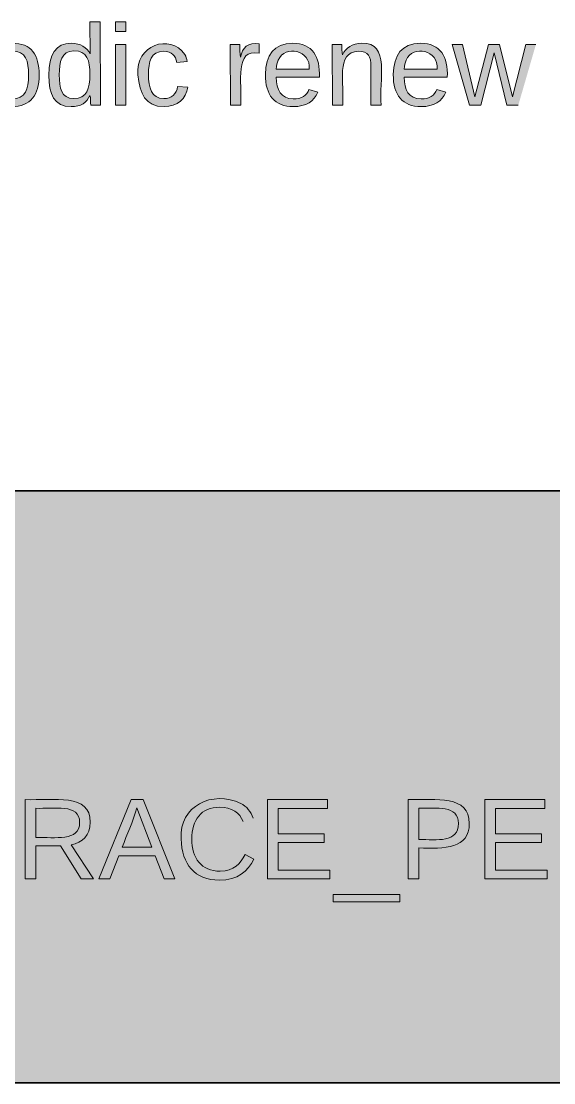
# Model space of a CAD drawing. Extents: x 3 to 1760, y 20 to 1040.
# Drawn here: x 1467 to 1539, y 745 to 888.5 of the extents above; entities that cross this region are included whole.
import ezdxf

# ---------------------------------------------------------------- set-up
doc = ezdxf.new("R2010")
doc.units = 0
doc.header["$MEASUREMENT"] = 0
doc.layers.add('Layer 1', color=7, linetype='Continuous', lineweight=0)

# ---------------------------------------------------------------- blocks, each defined once
blk = doc.blocks.new('Block_36')
at = {"layer": 'Layer 1'}
for points, knots in [([(1476.33, 780.17), (1476.29, 778.4), (1475.34, 777.4), (1473.74, 777.14), (1473.74, 777.14), (1476.77, 772.52), (1476.77, 772.52), (1476.77, 772.52), (1475.12, 772.52), (1475.12, 772.52), (1475.12, 772.52), (1472.32, 776.97), (1472.32, 776.97), (1472.32, 776.97), (1468.99, 776.97), (1468.99, 776.97), (1468.99, 776.97), (1468.99, 772.52), (1468.99, 772.52), (1468.99, 772.52), (1467.56, 772.52), (1467.56, 772.52), (1467.56, 772.52), (1467.56, 783.24), (1467.56, 783.24), (1471.37, 783.11), (1476.42, 784.14), (1476.33, 780.17)], [0, 0, 0, 0, 1, 1, 1, 2, 2, 2, 3, 3, 3, 4, 4, 4, 5, 5, 5, 6, 6, 6, 7, 7, 7, 8, 8, 8, 9, 9, 9, 9]), ([(1496.99, 780.26), (1496.56, 781.47), (1495.48, 782.2), (1493.83, 782.2), (1491.29, 782.2), (1490.08, 780.47), (1490.08, 777.92), (1490.08, 775.33), (1491.33, 773.56), (1493.92, 773.56), (1495.78, 773.56), (1496.6, 774.6), (1497.29, 775.81), (1497.29, 775.81), (1498.46, 775.2), (1498.46, 775.2), (1497.68, 773.56), (1496.25, 772.35), (1493.83, 772.35), (1490.38, 772.35), (1488.78, 774.51), (1488.61, 777.92), (1488.35, 782.42), (1492.88, 784.53), (1496.69, 782.72), (1497.51, 782.33), (1498.03, 781.6), (1498.37, 780.73)], [0, 0, 0, 0, 1, 1, 1, 2, 2, 2, 3, 3, 3, 4, 4, 4, 5, 5, 5, 6, 6, 6, 7, 7, 7, 8, 8, 8, 9, 9, 9, 9]), ([(1519.33, 783.24), (1523.09, 783.19), (1527.58, 783.89), (1527.58, 780), (1527.58, 776.63), (1524.25, 776.54), (1520.75, 776.71), (1520.75, 776.71), (1520.75, 772.52), (1520.75, 772.52), (1520.75, 772.52), (1519.33, 772.52), (1519.33, 772.52), (1519.33, 772.52), (1519.33, 783.24), (1519.33, 783.24)], [0, 0, 0, 0, 1, 1, 1, 2, 2, 2, 3, 3, 3, 4, 4, 4, 5, 5, 5, 5]), ([(1468.99, 778.1), (1471.58, 778.18), (1474.91, 777.53), (1474.91, 780.13), (1474.91, 782.76), (1471.45, 781.94), (1468.99, 782.07), (1468.99, 782.07), (1468.99, 778.1), (1468.99, 778.1)], [0, 0, 0, 0, 1, 1, 1, 2, 2, 2, 3, 3, 3, 3]), ([(1486.32, 772.52), (1486.32, 772.52), (1485.11, 775.63), (1485.11, 775.63), (1485.11, 775.63), (1480.22, 775.63), (1480.22, 775.63), (1480.22, 775.63), (1479.01, 772.52), (1479.01, 772.52), (1479.01, 772.52), (1477.5, 772.52), (1477.5, 772.52), (1477.5, 772.52), (1481.87, 783.24), (1481.87, 783.24), (1481.87, 783.24), (1483.51, 783.24), (1483.51, 783.24), (1483.51, 783.24), (1487.79, 772.52), (1487.79, 772.52), (1487.79, 772.52), (1486.32, 772.52), (1486.32, 772.52)], [0, 0, 0, 0, 1, 1, 1, 2, 2, 2, 3, 3, 3, 4, 4, 4, 5, 5, 5, 6, 6, 6, 7, 7, 7, 8, 8, 8, 8]), ([(1484.67, 776.8), (1484.67, 776.8), (1482.64, 782.11), (1482.64, 782.11), (1482.12, 780.17), (1481.3, 778.57), (1480.66, 776.8), (1480.66, 776.8), (1484.67, 776.8), (1484.67, 776.8)], [0, 0, 0, 0, 1, 1, 1, 2, 2, 2, 3, 3, 3, 3]), ([(1500.32, 772.52), (1500.32, 772.52), (1500.32, 783.24), (1500.32, 783.24), (1500.32, 783.24), (1508.4, 783.24), (1508.4, 783.24), (1508.4, 783.24), (1508.4, 782.03), (1508.4, 782.03), (1508.4, 782.03), (1501.74, 782.03), (1501.74, 782.03), (1501.74, 782.03), (1501.74, 778.61), (1501.74, 778.61), (1501.74, 778.61), (1507.96, 778.61), (1507.96, 778.61), (1507.96, 778.61), (1507.96, 777.45), (1507.96, 777.45), (1507.96, 777.45), (1501.74, 777.45), (1501.74, 777.45), (1501.74, 777.45), (1501.74, 773.69), (1501.74, 773.69), (1501.74, 773.69), (1508.74, 773.69), (1508.74, 773.69), (1508.74, 773.69), (1508.74, 772.52), (1508.74, 772.52), (1508.74, 772.52), (1500.32, 772.52), (1500.32, 772.52)], [0, 0, 0, 0, 1, 1, 1, 2, 2, 2, 3, 3, 3, 4, 4, 4, 5, 5, 5, 6, 6, 6, 7, 7, 7, 8, 8, 8, 9, 9, 9, 10, 10, 10, 11, 11, 11, 12, 12, 12, 12]), ([(1520.75, 777.84), (1523.22, 777.84), (1526.11, 777.36), (1526.11, 780), (1526.11, 782.55), (1523.17, 782.03), (1520.75, 782.07), (1520.75, 782.07), (1520.75, 777.84), (1520.75, 777.84)], [0, 0, 0, 0, 1, 1, 1, 2, 2, 2, 3, 3, 3, 3]), ([(1529.7, 772.52), (1529.7, 772.52), (1529.7, 783.24), (1529.7, 783.24), (1529.7, 783.24), (1537.78, 783.24), (1537.78, 783.24), (1537.78, 783.24), (1537.78, 782.03), (1537.78, 782.03), (1537.78, 782.03), (1531.12, 782.03), (1531.12, 782.03), (1531.12, 782.03), (1531.12, 778.61), (1531.12, 778.61), (1531.12, 778.61), (1537.35, 778.61), (1537.35, 778.61), (1537.35, 778.61), (1537.35, 777.45), (1537.35, 777.45), (1537.35, 777.45), (1531.12, 777.45), (1531.12, 777.45), (1531.12, 777.45), (1531.12, 773.69), (1531.12, 773.69), (1531.12, 773.69), (1538.12, 773.69), (1538.12, 773.69), (1538.12, 773.69), (1538.12, 772.52), (1538.12, 772.52), (1538.12, 772.52), (1529.7, 772.52), (1529.7, 772.52)], [0, 0, 0, 0, 1, 1, 1, 2, 2, 2, 3, 3, 3, 4, 4, 4, 5, 5, 5, 6, 6, 6, 7, 7, 7, 8, 8, 8, 9, 9, 9, 10, 10, 10, 11, 11, 11, 12, 12, 12, 12]), ([(1509.17, 769.41), (1509.17, 769.41), (1509.17, 770.4), (1509.17, 770.4), (1509.17, 770.4), (1518.21, 770.4), (1518.21, 770.4), (1518.21, 770.4), (1518.21, 769.41), (1518.21, 769.41), (1518.21, 769.41), (1509.17, 769.41), (1509.17, 769.41)], [0, 0, 0, 0, 1, 1, 1, 2, 2, 2, 3, 3, 3, 4, 4, 4, 4])]:
    blk.add_open_spline(points, degree=3, knots=knots, dxfattribs=at)
blk = doc.blocks.new('Block_35')
at = {"layer": 'Layer 1'}
blk.add_blockref('Block_36', (0, 0), dxfattribs=at)
blk = doc.blocks.new('Block_42')
at = {"layer": 'Layer 1', "true_color": 0x333333, "transparency": 33554687}
h = blk.add_hatch(color=250, dxfattribs=at)
h.dxf.hatch_style = 2
edge = h.paths.add_edge_path()
edge.add_spline(control_points=[(1435.16, 887.8), (1438.92, 887.76), (1443.42, 888.45), (1443.42, 884.56), (1443.42, 881.19), (1440.09, 881.11), (1436.59, 881.28), (1436.59, 881.28), (1436.59, 877.09), (1436.59, 877.09), (1436.59, 877.09), (1435.16, 877.09), (1435.16, 877.09), (1435.16, 877.09), (1435.16, 887.8), (1435.16, 887.8)], knot_values=[0, 0, 0, 0, 1, 1, 1, 2, 2, 2, 3, 3, 3, 4, 4, 4, 5, 5, 5, 5], degree=3, periodic=0)
edge = h.paths.add_edge_path()
edge.add_spline(control_points=[(1436.59, 882.4), (1439.05, 882.4), (1441.95, 881.93), (1441.95, 884.56), (1441.95, 887.11), (1439.01, 886.59), (1436.59, 886.64), (1436.59, 886.64), (1436.59, 882.4), (1436.59, 882.4)], knot_values=[0, 0, 0, 0, 1, 1, 1, 2, 2, 2, 3, 3, 3, 3], degree=3, periodic=0)
edge.add_line((1436.59, 882.4), (1436.59, 882.4))
h = blk.add_hatch(color=250, dxfattribs=at)
h.dxf.hatch_style = 2
edge = h.paths.add_edge_path()
edge.add_spline(control_points=[(1459.06, 887.07), (1459.06, 887.07), (1459.06, 888.37), (1459.06, 888.37), (1459.06, 888.37), (1460.44, 888.37), (1460.44, 888.37), (1460.44, 888.37), (1460.44, 887.07), (1460.44, 887.07), (1460.44, 887.07), (1459.06, 887.07), (1459.06, 887.07)], knot_values=[0, 0, 0, 0, 1, 1, 1, 2, 2, 2, 3, 3, 3, 4, 4, 4, 4], degree=3, periodic=0)
edge = h.paths.add_edge_path()
edge.add_spline(control_points=[(1459.06, 877.09), (1459.06, 877.09), (1459.06, 885.3), (1459.06, 885.3), (1459.06, 885.3), (1460.44, 885.3), (1460.44, 885.3), (1460.44, 885.3), (1460.44, 877.09), (1460.44, 877.09), (1460.44, 877.09), (1459.06, 877.09), (1459.06, 877.09)], knot_values=[0, 0, 0, 0, 1, 1, 1, 2, 2, 2, 3, 3, 3, 4, 4, 4, 4], degree=3, periodic=0)
edge.add_line((1459.06, 877.09), (1459.06, 877.09))
h = blk.add_hatch(color=250, dxfattribs=at)
h.dxf.hatch_style = 2
edge = h.paths.add_edge_path()
edge.add_spline(control_points=[(1473.75, 885.47), (1475.09, 885.47), (1475.82, 884.91), (1476.34, 884.04), (1476.34, 884.04), (1476.3, 888.37), (1476.3, 888.37), (1476.3, 888.37), (1477.68, 888.37), (1477.68, 888.37), (1477.68, 888.37), (1477.73, 877.09), (1477.73, 877.09), (1477.73, 877.09), (1476.43, 877.09), (1476.43, 877.09), (1476.34, 877.52), (1476.43, 878.08), (1476.3, 878.43), (1475.87, 877.43), (1475.09, 876.91), (1473.75, 876.91), (1471.46, 876.91), (1470.77, 878.6), (1470.73, 881.15), (1470.73, 884), (1471.72, 885.47), (1473.75, 885.47)], knot_values=[0, 0, 0, 0, 1, 1, 1, 2, 2, 2, 3, 3, 3, 4, 4, 4, 5, 5, 5, 6, 6, 6, 7, 7, 7, 8, 8, 8, 9, 9, 9, 9], degree=3, periodic=0)
edge = h.paths.add_edge_path()
edge.add_spline(control_points=[(1474.14, 884.43), (1472.41, 884.43), (1472.15, 882.96), (1472.15, 881.19), (1472.15, 879.46), (1472.41, 878), (1474.1, 878), (1475.91, 878), (1476.3, 879.38), (1476.3, 881.28), (1476.3, 883.09), (1475.91, 884.48), (1474.14, 884.43)], knot_values=[0, 0, 0, 0, 1, 1, 1, 2, 2, 2, 3, 3, 3, 4, 4, 4, 4], degree=3, periodic=0)
edge.add_line((1474.14, 884.43), (1474.14, 884.43))
h = blk.add_hatch(color=250, dxfattribs=at)
h.dxf.hatch_style = 2
edge = h.paths.add_edge_path()
edge.add_spline(control_points=[(1479.76, 887.07), (1479.76, 887.07), (1479.76, 888.37), (1479.76, 888.37), (1479.76, 888.37), (1481.14, 888.37), (1481.14, 888.37), (1481.14, 888.37), (1481.14, 887.07), (1481.14, 887.07), (1481.14, 887.07), (1479.76, 887.07), (1479.76, 887.07)], knot_values=[0, 0, 0, 0, 1, 1, 1, 2, 2, 2, 3, 3, 3, 4, 4, 4, 4], degree=3, periodic=0)
edge = h.paths.add_edge_path()
edge.add_spline(control_points=[(1479.76, 877.09), (1479.76, 877.09), (1479.76, 885.3), (1479.76, 885.3), (1479.76, 885.3), (1481.14, 885.3), (1481.14, 885.3), (1481.14, 885.3), (1481.14, 877.09), (1481.14, 877.09), (1481.14, 877.09), (1479.76, 877.09), (1479.76, 877.09)], knot_values=[0, 0, 0, 0, 1, 1, 1, 2, 2, 2, 3, 3, 3, 4, 4, 4, 4], degree=3, periodic=0)
edge.add_line((1479.76, 877.09), (1479.76, 877.09))
h = blk.add_hatch(color=250, dxfattribs=at)
h.dxf.hatch_style = 2
edge = h.paths.add_edge_path()
edge.add_spline(control_points=[(1486.28, 884.39), (1484.55, 884.39), (1484.21, 882.96), (1484.21, 881.24), (1484.21, 879.51), (1484.6, 878), (1486.28, 878), (1487.32, 878), (1488.05, 878.6), (1488.14, 879.64), (1488.14, 879.64), (1489.52, 879.55), (1489.52, 879.55), (1489.26, 877.95), (1488.18, 876.91), (1486.32, 876.91), (1483.78, 876.91), (1483.04, 878.69), (1482.78, 881.19), (1482.35, 885.21), (1487.15, 886.85), (1489.13, 883.96), (1489.31, 883.66), (1489.35, 883.35), (1489.44, 883.01), (1489.44, 883.01), (1488.05, 882.88), (1488.05, 882.88), (1487.88, 883.79), (1487.36, 884.39), (1486.28, 884.39)], knot_values=[0, 0, 0, 0, 1, 1, 1, 2, 2, 2, 3, 3, 3, 4, 4, 4, 5, 5, 5, 6, 6, 6, 7, 7, 7, 8, 8, 8, 9, 9, 9, 10, 10, 10, 10], degree=3, periodic=0)
edge.add_line((1486.28, 884.39), (1486.28, 884.39))
h = blk.add_hatch(color=250, dxfattribs=at)
h.dxf.hatch_style = 2
edge = h.paths.add_edge_path()
edge.add_spline(control_points=[(1448.56, 885.47), (1451.28, 885.47), (1452.28, 883.66), (1452.19, 880.89), (1452.19, 880.89), (1446.36, 880.89), (1446.36, 880.89), (1446.36, 879.16), (1446.96, 878), (1448.65, 877.95), (1449.77, 877.91), (1450.5, 878.47), (1450.76, 879.21), (1450.76, 879.21), (1451.97, 878.86), (1451.97, 878.86), (1451.5, 877.65), (1450.37, 876.91), (1448.65, 876.91), (1446.14, 876.91), (1444.84, 878.51), (1444.89, 881.24), (1444.93, 883.87), (1446.01, 885.47), (1448.56, 885.47)], knot_values=[0, 0, 0, 0, 1, 1, 1, 2, 2, 2, 3, 3, 3, 4, 4, 4, 5, 5, 5, 6, 6, 6, 7, 7, 7, 8, 8, 8, 8], degree=3, periodic=0)
edge = h.paths.add_edge_path()
edge.add_spline(control_points=[(1450.81, 881.97), (1451.07, 884.56), (1447.52, 885.3), (1446.62, 883.18), (1446.49, 882.88), (1446.36, 882.45), (1446.36, 881.97), (1446.36, 881.97), (1450.81, 881.97), (1450.81, 881.97)], knot_values=[0, 0, 0, 0, 1, 1, 1, 2, 2, 2, 3, 3, 3, 3], degree=3, periodic=0)
edge.add_line((1450.81, 881.97), (1450.81, 881.97))
h = blk.add_hatch(color=250, dxfattribs=at)
h.dxf.hatch_style = 2
edge = h.paths.add_edge_path()
edge.add_spline(control_points=[(1457.81, 884.13), (1454.44, 884.82), (1455.52, 880.2), (1455.34, 877.09), (1455.34, 877.09), (1453.96, 877.09), (1453.96, 877.09), (1453.96, 877.09), (1453.92, 885.3), (1453.92, 885.3), (1453.92, 885.3), (1455.21, 885.3), (1455.21, 885.3), (1455.26, 884.78), (1455.17, 884.04), (1455.3, 883.61), (1455.56, 884.78), (1456.29, 885.73), (1457.81, 885.38), (1457.81, 885.38), (1457.81, 884.13), (1457.81, 884.13)], knot_values=[0, 0, 0, 0, 1, 1, 1, 2, 2, 2, 3, 3, 3, 4, 4, 4, 5, 5, 5, 6, 6, 6, 7, 7, 7, 7], degree=3, periodic=0)
edge.add_line((1457.81, 884.13), (1457.81, 884.13))
h = blk.add_hatch(color=250, dxfattribs=at)
h.dxf.hatch_style = 2
edge = h.paths.add_edge_path()
edge.add_spline(control_points=[(1465.76, 885.47), (1468.44, 885.51), (1469.43, 883.87), (1469.43, 881.19), (1469.47, 878.47), (1468.26, 876.91), (1465.71, 876.91), (1463.16, 876.91), (1462.13, 878.6), (1462.08, 881.19), (1462.08, 884.04), (1463.29, 885.47), (1465.76, 885.47)], knot_values=[0, 0, 0, 0, 1, 1, 1, 2, 2, 2, 3, 3, 3, 4, 4, 4, 4], degree=3, periodic=0)
edge = h.paths.add_edge_path()
edge.add_spline(control_points=[(1465.71, 877.95), (1467.62, 877.91), (1468, 879.29), (1468, 881.19), (1468, 883.05), (1467.66, 884.43), (1465.8, 884.43), (1463.94, 884.43), (1463.51, 883.05), (1463.51, 881.19), (1463.51, 879.33), (1463.94, 878), (1465.71, 877.95)], knot_values=[0, 0, 0, 0, 1, 1, 1, 2, 2, 2, 3, 3, 3, 4, 4, 4, 4], degree=3, periodic=0)
edge.add_line((1465.71, 877.95), (1465.71, 877.95))
at = {"layer": 'Layer 1'}
for points, knots in [([(1435.16, 887.8), (1438.92, 887.76), (1443.42, 888.45), (1443.42, 884.56), (1443.42, 881.19), (1440.09, 881.11), (1436.59, 881.28), (1436.59, 881.28), (1436.59, 877.09), (1436.59, 877.09), (1436.59, 877.09), (1435.16, 877.09), (1435.16, 877.09), (1435.16, 877.09), (1435.16, 887.8), (1435.16, 887.8)], [0, 0, 0, 0, 1, 1, 1, 2, 2, 2, 3, 3, 3, 4, 4, 4, 5, 5, 5, 5]), ([(1459.06, 887.07), (1459.06, 887.07), (1459.06, 888.37), (1459.06, 888.37), (1459.06, 888.37), (1460.44, 888.37), (1460.44, 888.37), (1460.44, 888.37), (1460.44, 887.07), (1460.44, 887.07), (1460.44, 887.07), (1459.06, 887.07), (1459.06, 887.07)], [0, 0, 0, 0, 1, 1, 1, 2, 2, 2, 3, 3, 3, 4, 4, 4, 4]), ([(1473.75, 885.47), (1475.09, 885.47), (1475.82, 884.91), (1476.34, 884.04), (1476.34, 884.04), (1476.3, 888.37), (1476.3, 888.37), (1476.3, 888.37), (1477.68, 888.37), (1477.68, 888.37), (1477.68, 888.37), (1477.73, 877.09), (1477.73, 877.09), (1477.73, 877.09), (1476.43, 877.09), (1476.43, 877.09), (1476.34, 877.52), (1476.43, 878.08), (1476.3, 878.43), (1475.87, 877.43), (1475.09, 876.91), (1473.75, 876.91), (1471.46, 876.91), (1470.77, 878.6), (1470.73, 881.15), (1470.73, 884), (1471.72, 885.47), (1473.75, 885.47)], [0, 0, 0, 0, 1, 1, 1, 2, 2, 2, 3, 3, 3, 4, 4, 4, 5, 5, 5, 6, 6, 6, 7, 7, 7, 8, 8, 8, 9, 9, 9, 9]), ([(1479.76, 887.07), (1479.76, 887.07), (1479.76, 888.37), (1479.76, 888.37), (1479.76, 888.37), (1481.14, 888.37), (1481.14, 888.37), (1481.14, 888.37), (1481.14, 887.07), (1481.14, 887.07), (1481.14, 887.07), (1479.76, 887.07), (1479.76, 887.07)], [0, 0, 0, 0, 1, 1, 1, 2, 2, 2, 3, 3, 3, 4, 4, 4, 4]), ([(1436.59, 882.4), (1439.05, 882.4), (1441.95, 881.93), (1441.95, 884.56), (1441.95, 887.11), (1439.01, 886.59), (1436.59, 886.64), (1436.59, 886.64), (1436.59, 882.4), (1436.59, 882.4)], [0, 0, 0, 0, 1, 1, 1, 2, 2, 2, 3, 3, 3, 3]), ([(1486.28, 884.39), (1484.55, 884.39), (1484.21, 882.96), (1484.21, 881.24), (1484.21, 879.51), (1484.6, 878), (1486.28, 878), (1487.32, 878), (1488.05, 878.6), (1488.14, 879.64), (1488.14, 879.64), (1489.52, 879.55), (1489.52, 879.55), (1489.26, 877.95), (1488.18, 876.91), (1486.32, 876.91), (1483.78, 876.91), (1483.04, 878.69), (1482.78, 881.19), (1482.35, 885.21), (1487.15, 886.85), (1489.13, 883.96), (1489.31, 883.66), (1489.35, 883.35), (1489.44, 883.01), (1489.44, 883.01), (1488.05, 882.88), (1488.05, 882.88), (1487.88, 883.79), (1487.36, 884.39), (1486.28, 884.39)], [0, 0, 0, 0, 1, 1, 1, 2, 2, 2, 3, 3, 3, 4, 4, 4, 5, 5, 5, 6, 6, 6, 7, 7, 7, 8, 8, 8, 9, 9, 9, 10, 10, 10, 10]), ([(1448.56, 885.47), (1451.28, 885.47), (1452.28, 883.66), (1452.19, 880.89), (1452.19, 880.89), (1446.36, 880.89), (1446.36, 880.89), (1446.36, 879.16), (1446.96, 878), (1448.65, 877.95), (1449.77, 877.91), (1450.5, 878.47), (1450.76, 879.21), (1450.76, 879.21), (1451.97, 878.86), (1451.97, 878.86), (1451.5, 877.65), (1450.37, 876.91), (1448.65, 876.91), (1446.14, 876.91), (1444.84, 878.51), (1444.89, 881.24), (1444.93, 883.87), (1446.01, 885.47), (1448.56, 885.47)], [0, 0, 0, 0, 1, 1, 1, 2, 2, 2, 3, 3, 3, 4, 4, 4, 5, 5, 5, 6, 6, 6, 7, 7, 7, 8, 8, 8, 8]), ([(1457.81, 884.13), (1454.44, 884.82), (1455.52, 880.2), (1455.34, 877.09), (1455.34, 877.09), (1453.96, 877.09), (1453.96, 877.09), (1453.96, 877.09), (1453.92, 885.3), (1453.92, 885.3), (1453.92, 885.3), (1455.21, 885.3), (1455.21, 885.3), (1455.26, 884.78), (1455.17, 884.04), (1455.3, 883.61), (1455.56, 884.78), (1456.29, 885.73), (1457.81, 885.38), (1457.81, 885.38), (1457.81, 884.13), (1457.81, 884.13)], [0, 0, 0, 0, 1, 1, 1, 2, 2, 2, 3, 3, 3, 4, 4, 4, 5, 5, 5, 6, 6, 6, 7, 7, 7, 7]), ([(1465.76, 885.47), (1468.44, 885.51), (1469.43, 883.87), (1469.43, 881.19), (1469.47, 878.47), (1468.26, 876.91), (1465.71, 876.91), (1463.16, 876.91), (1462.13, 878.6), (1462.08, 881.19), (1462.08, 884.04), (1463.29, 885.47), (1465.76, 885.47)], [0, 0, 0, 0, 1, 1, 1, 2, 2, 2, 3, 3, 3, 4, 4, 4, 4]), ([(1450.81, 881.97), (1451.07, 884.56), (1447.52, 885.3), (1446.62, 883.18), (1446.49, 882.88), (1446.36, 882.45), (1446.36, 881.97), (1446.36, 881.97), (1450.81, 881.97), (1450.81, 881.97)], [0, 0, 0, 0, 1, 1, 1, 2, 2, 2, 3, 3, 3, 3]), ([(1459.06, 877.09), (1459.06, 877.09), (1459.06, 885.3), (1459.06, 885.3), (1459.06, 885.3), (1460.44, 885.3), (1460.44, 885.3), (1460.44, 885.3), (1460.44, 877.09), (1460.44, 877.09), (1460.44, 877.09), (1459.06, 877.09), (1459.06, 877.09)], [0, 0, 0, 0, 1, 1, 1, 2, 2, 2, 3, 3, 3, 4, 4, 4, 4]), ([(1465.71, 877.95), (1467.62, 877.91), (1468, 879.29), (1468, 881.19), (1468, 883.05), (1467.66, 884.43), (1465.8, 884.43), (1463.94, 884.43), (1463.51, 883.05), (1463.51, 881.19), (1463.51, 879.33), (1463.94, 878), (1465.71, 877.95)], [0, 0, 0, 0, 1, 1, 1, 2, 2, 2, 3, 3, 3, 4, 4, 4, 4]), ([(1474.14, 884.43), (1472.41, 884.43), (1472.15, 882.96), (1472.15, 881.19), (1472.15, 879.46), (1472.41, 878), (1474.1, 878), (1475.91, 878), (1476.3, 879.38), (1476.3, 881.28), (1476.3, 883.09), (1475.91, 884.48), (1474.14, 884.43)], [0, 0, 0, 0, 1, 1, 1, 2, 2, 2, 3, 3, 3, 4, 4, 4, 4]), ([(1479.76, 877.09), (1479.76, 877.09), (1479.76, 885.3), (1479.76, 885.3), (1479.76, 885.3), (1481.14, 885.3), (1481.14, 885.3), (1481.14, 885.3), (1481.14, 877.09), (1481.14, 877.09), (1481.14, 877.09), (1479.76, 877.09), (1479.76, 877.09)], [0, 0, 0, 0, 1, 1, 1, 2, 2, 2, 3, 3, 3, 4, 4, 4, 4])]:
    blk.add_open_spline(points, degree=3, knots=knots, dxfattribs=at)
blk = doc.blocks.new('Block_41')
at = {"layer": 'Layer 1'}
blk.add_blockref('Block_42', (0, 0), dxfattribs=at)
blk = doc.blocks.new('Block_44')
at = {"layer": 'Layer 1', "true_color": 0x333333, "transparency": 33554687}
h = blk.add_hatch(color=250, dxfattribs=at)
h.dxf.hatch_style = 2
edge = h.paths.add_edge_path()
edge.add_spline(control_points=[(1499.16, 884.13), (1495.79, 884.82), (1496.87, 880.2), (1496.7, 877.09), (1496.7, 877.09), (1495.31, 877.09), (1495.31, 877.09), (1495.31, 877.09), (1495.27, 885.3), (1495.27, 885.3), (1495.27, 885.3), (1496.57, 885.3), (1496.57, 885.3), (1496.61, 884.78), (1496.52, 884.04), (1496.65, 883.61), (1496.91, 884.78), (1497.65, 885.73), (1499.16, 885.38), (1499.16, 885.38), (1499.16, 884.13), (1499.16, 884.13)], knot_values=[0, 0, 0, 0, 1, 1, 1, 2, 2, 2, 3, 3, 3, 4, 4, 4, 5, 5, 5, 6, 6, 6, 7, 7, 7, 7], degree=3, periodic=0)
edge.add_line((1499.16, 884.13), (1499.16, 884.13))
h = blk.add_hatch(color=250, dxfattribs=at)
h.dxf.hatch_style = 2
edge = h.paths.add_edge_path()
edge.add_spline(control_points=[(1503.7, 885.47), (1506.42, 885.47), (1507.41, 883.66), (1507.32, 880.89), (1507.32, 880.89), (1501.49, 880.89), (1501.49, 880.89), (1501.49, 879.16), (1502.1, 878), (1503.78, 877.95), (1504.91, 877.91), (1505.64, 878.47), (1505.9, 879.21), (1505.9, 879.21), (1507.11, 878.86), (1507.11, 878.86), (1506.63, 877.65), (1505.51, 876.91), (1503.78, 876.91), (1501.28, 876.91), (1499.98, 878.51), (1500.02, 881.24), (1500.07, 883.87), (1501.15, 885.47), (1503.7, 885.47)], knot_values=[0, 0, 0, 0, 1, 1, 1, 2, 2, 2, 3, 3, 3, 4, 4, 4, 5, 5, 5, 6, 6, 6, 7, 7, 7, 8, 8, 8, 8], degree=3, periodic=0)
edge = h.paths.add_edge_path()
edge.add_spline(control_points=[(1505.94, 881.97), (1506.2, 884.56), (1502.66, 885.3), (1501.75, 883.18), (1501.62, 882.88), (1501.49, 882.45), (1501.49, 881.97), (1501.49, 881.97), (1505.94, 881.97), (1505.94, 881.97)], knot_values=[0, 0, 0, 0, 1, 1, 1, 2, 2, 2, 3, 3, 3, 3], degree=3, periodic=0)
edge.add_line((1505.94, 881.97), (1505.94, 881.97))
h = blk.add_hatch(color=250, dxfattribs=at)
h.dxf.hatch_style = 2
edge = h.paths.add_edge_path()
edge.add_spline(control_points=[(1513.07, 885.47), (1516.92, 885.64), (1515.36, 880.46), (1515.66, 877.09), (1515.66, 877.09), (1514.28, 877.09), (1514.28, 877.09), (1514.28, 877.09), (1514.28, 882.32), (1514.28, 882.32), (1514.28, 883.66), (1513.94, 884.43), (1512.6, 884.39), (1509.49, 884.3), (1510.7, 879.98), (1510.48, 877.09), (1510.48, 877.09), (1509.1, 877.09), (1509.1, 877.09), (1509.1, 877.09), (1509.05, 885.3), (1509.05, 885.3), (1509.05, 885.3), (1510.35, 885.3), (1510.35, 885.3), (1510.39, 884.87), (1510.31, 884.26), (1510.44, 883.91), (1510.91, 884.87), (1511.69, 885.43), (1513.07, 885.47)], knot_values=[0, 0, 0, 0, 1, 1, 1, 2, 2, 2, 3, 3, 3, 4, 4, 4, 5, 5, 5, 6, 6, 6, 7, 7, 7, 8, 8, 8, 9, 9, 9, 10, 10, 10, 10], degree=3, periodic=0)
edge.add_line((1513.07, 885.47), (1513.07, 885.47))
h = blk.add_hatch(color=250, dxfattribs=at)
h.dxf.hatch_style = 2
edge = h.paths.add_edge_path()
edge.add_spline(control_points=[(1520.98, 885.47), (1523.7, 885.47), (1524.7, 883.66), (1524.61, 880.89), (1524.61, 880.89), (1518.78, 880.89), (1518.78, 880.89), (1518.78, 879.16), (1519.38, 878), (1521.07, 877.95), (1522.19, 877.91), (1522.92, 878.47), (1523.18, 879.21), (1523.18, 879.21), (1524.39, 878.86), (1524.39, 878.86), (1523.92, 877.65), (1522.79, 876.91), (1521.07, 876.91), (1518.56, 876.91), (1517.26, 878.51), (1517.31, 881.24), (1517.35, 883.87), (1518.43, 885.47), (1520.98, 885.47)], knot_values=[0, 0, 0, 0, 1, 1, 1, 2, 2, 2, 3, 3, 3, 4, 4, 4, 5, 5, 5, 6, 6, 6, 7, 7, 7, 8, 8, 8, 8], degree=3, periodic=0)
edge = h.paths.add_edge_path()
edge.add_spline(control_points=[(1523.23, 881.97), (1523.49, 884.56), (1519.94, 885.3), (1519.03, 883.18), (1518.91, 882.88), (1518.78, 882.45), (1518.78, 881.97), (1518.78, 881.97), (1523.23, 881.97), (1523.23, 881.97)], knot_values=[0, 0, 0, 0, 1, 1, 1, 2, 2, 2, 3, 3, 3, 3], degree=3, periodic=0)
edge.add_line((1523.23, 881.97), (1523.23, 881.97))
h = blk.add_hatch(color=250, dxfattribs=at)
h.dxf.hatch_style = 2
edge = h.paths.add_edge_path()
edge.add_spline(control_points=[(1534.2, 877.09), (1534.2, 877.09), (1532.65, 877.09), (1532.65, 877.09), (1532.65, 877.09), (1530.92, 884.17), (1530.92, 884.17), (1530.92, 884.17), (1529.15, 877.09), (1529.15, 877.09), (1529.15, 877.09), (1527.59, 877.09), (1527.59, 877.09), (1527.59, 877.09), (1525.26, 885.3), (1525.26, 885.3), (1525.26, 885.3), (1526.64, 885.3), (1526.64, 885.3), (1526.64, 885.3), (1528.32, 878.21), (1528.32, 878.21), (1528.32, 878.21), (1530.18, 885.3), (1530.18, 885.3), (1530.18, 885.3), (1531.65, 885.3), (1531.65, 885.3), (1531.65, 885.3), (1533.42, 878.21), (1533.42, 878.21), (1533.42, 878.21), (1535.24, 885.3), (1535.24, 885.3), (1535.24, 885.3), (1536.58, 885.3), (1536.58, 885.3)], knot_values=[0, 0, 0, 0, 1, 1, 1, 2, 2, 2, 3, 3, 3, 4, 4, 4, 5, 5, 5, 6, 6, 6, 7, 7, 7, 8, 8, 8, 9, 9, 9, 10, 10, 10, 11, 11, 11, 12, 12, 12, 12], degree=3, periodic=0)
edge.add_line((1536.58, 885.3), (1534.2, 877.09))
at = {"layer": 'Layer 1'}
for points, knots in [([(1499.16, 884.13), (1495.79, 884.82), (1496.87, 880.2), (1496.7, 877.09), (1496.7, 877.09), (1495.31, 877.09), (1495.31, 877.09), (1495.31, 877.09), (1495.27, 885.3), (1495.27, 885.3), (1495.27, 885.3), (1496.57, 885.3), (1496.57, 885.3), (1496.61, 884.78), (1496.52, 884.04), (1496.65, 883.61), (1496.91, 884.78), (1497.65, 885.73), (1499.16, 885.38), (1499.16, 885.38), (1499.16, 884.13), (1499.16, 884.13)], [0, 0, 0, 0, 1, 1, 1, 2, 2, 2, 3, 3, 3, 4, 4, 4, 5, 5, 5, 6, 6, 6, 7, 7, 7, 7]), ([(1503.7, 885.47), (1506.42, 885.47), (1507.41, 883.66), (1507.32, 880.89), (1507.32, 880.89), (1501.49, 880.89), (1501.49, 880.89), (1501.49, 879.16), (1502.1, 878), (1503.78, 877.95), (1504.91, 877.91), (1505.64, 878.47), (1505.9, 879.21), (1505.9, 879.21), (1507.11, 878.86), (1507.11, 878.86), (1506.63, 877.65), (1505.51, 876.91), (1503.78, 876.91), (1501.28, 876.91), (1499.98, 878.51), (1500.02, 881.24), (1500.07, 883.87), (1501.15, 885.47), (1503.7, 885.47)], [0, 0, 0, 0, 1, 1, 1, 2, 2, 2, 3, 3, 3, 4, 4, 4, 5, 5, 5, 6, 6, 6, 7, 7, 7, 8, 8, 8, 8]), ([(1513.07, 885.47), (1516.92, 885.64), (1515.36, 880.46), (1515.66, 877.09), (1515.66, 877.09), (1514.28, 877.09), (1514.28, 877.09), (1514.28, 877.09), (1514.28, 882.32), (1514.28, 882.32), (1514.28, 883.66), (1513.94, 884.43), (1512.6, 884.39), (1509.49, 884.3), (1510.7, 879.98), (1510.48, 877.09), (1510.48, 877.09), (1509.1, 877.09), (1509.1, 877.09), (1509.1, 877.09), (1509.05, 885.3), (1509.05, 885.3), (1509.05, 885.3), (1510.35, 885.3), (1510.35, 885.3), (1510.39, 884.87), (1510.31, 884.26), (1510.44, 883.91), (1510.91, 884.87), (1511.69, 885.43), (1513.07, 885.47)], [0, 0, 0, 0, 1, 1, 1, 2, 2, 2, 3, 3, 3, 4, 4, 4, 5, 5, 5, 6, 6, 6, 7, 7, 7, 8, 8, 8, 9, 9, 9, 10, 10, 10, 10]), ([(1520.98, 885.47), (1523.7, 885.47), (1524.7, 883.66), (1524.61, 880.89), (1524.61, 880.89), (1518.78, 880.89), (1518.78, 880.89), (1518.78, 879.16), (1519.38, 878), (1521.07, 877.95), (1522.19, 877.91), (1522.92, 878.47), (1523.18, 879.21), (1523.18, 879.21), (1524.39, 878.86), (1524.39, 878.86), (1523.92, 877.65), (1522.79, 876.91), (1521.07, 876.91), (1518.56, 876.91), (1517.26, 878.51), (1517.31, 881.24), (1517.35, 883.87), (1518.43, 885.47), (1520.98, 885.47)], [0, 0, 0, 0, 1, 1, 1, 2, 2, 2, 3, 3, 3, 4, 4, 4, 5, 5, 5, 6, 6, 6, 7, 7, 7, 8, 8, 8, 8]), ([(1505.94, 881.97), (1506.2, 884.56), (1502.66, 885.3), (1501.75, 883.18), (1501.62, 882.88), (1501.49, 882.45), (1501.49, 881.97), (1501.49, 881.97), (1505.94, 881.97), (1505.94, 881.97)], [0, 0, 0, 0, 1, 1, 1, 2, 2, 2, 3, 3, 3, 3]), ([(1523.23, 881.97), (1523.49, 884.56), (1519.94, 885.3), (1519.03, 883.18), (1518.91, 882.88), (1518.78, 882.45), (1518.78, 881.97), (1518.78, 881.97), (1523.23, 881.97), (1523.23, 881.97)], [0, 0, 0, 0, 1, 1, 1, 2, 2, 2, 3, 3, 3, 3]), ([(1534.2, 877.09), (1534.2, 877.09), (1532.65, 877.09), (1532.65, 877.09), (1532.65, 877.09), (1530.92, 884.17), (1530.92, 884.17), (1530.92, 884.17), (1529.15, 877.09), (1529.15, 877.09), (1529.15, 877.09), (1527.59, 877.09), (1527.59, 877.09), (1527.59, 877.09), (1525.26, 885.3), (1525.26, 885.3), (1525.26, 885.3), (1526.64, 885.3), (1526.64, 885.3), (1526.64, 885.3), (1528.32, 878.21), (1528.32, 878.21), (1528.32, 878.21), (1530.18, 885.3), (1530.18, 885.3), (1530.18, 885.3), (1531.65, 885.3), (1531.65, 885.3), (1531.65, 885.3), (1533.42, 878.21), (1533.42, 878.21), (1533.42, 878.21), (1535.24, 885.3), (1535.24, 885.3), (1535.24, 885.3), (1536.58, 885.3), (1536.58, 885.3)], [0, 0, 0, 0, 1, 1, 1, 2, 2, 2, 3, 3, 3, 4, 4, 4, 5, 5, 5, 6, 6, 6, 7, 7, 7, 8, 8, 8, 9, 9, 9, 10, 10, 10, 11, 11, 11, 12, 12, 12, 12])]:
    blk.add_open_spline(points, degree=3, knots=knots, dxfattribs=at)
blk = doc.blocks.new('Block_43')
at = {"layer": 'Layer 1'}
blk.add_blockref('Block_44', (0, 0), dxfattribs=at)
blk = doc.blocks.new('Block_0')
at = {"layer": 'Layer 1', "true_color": 0x75b2ff, "transparency": 33554687}
h = blk.add_hatch(color=151, dxfattribs=at)
h.dxf.hatch_style = 2
edge = h.paths.add_edge_path()
edge.add_spline(control_points=[(1224.07, 824.96), (1215.23, 824.96), (1208.07, 817.8), (1208.07, 808.96), (1208.07, 808.96), (1208.07, 760.96), (1208.07, 760.96), (1208.07, 752.13), (1215.23, 744.96), (1224.07, 744.96), (1224.07, 744.96), (1602.01, 744.96), (1602.01, 744.96), (1610.85, 744.96), (1618.01, 752.13), (1618.01, 760.96), (1618.01, 760.96), (1618.01, 808.96), (1618.01, 808.96), (1618.01, 817.8), (1610.85, 824.96), (1602.01, 824.96), (1602.01, 824.96), (1224.07, 824.96), (1224.07, 824.96)], knot_values=[0, 0, 0, 0, 1, 1, 1, 2, 2, 2, 3, 3, 3, 4, 4, 4, 5, 5, 5, 6, 6, 6, 7, 7, 7, 8, 8, 8, 8], degree=3, periodic=0)
at = {"layer": 'Layer 1', "color": 18, "lineweight": 35, "true_color": 0x000000}
blk.add_open_spline([(1224.07, 824.96), (1215.23, 824.96), (1208.07, 817.8), (1208.07, 808.96), (1208.07, 808.96), (1208.07, 760.96), (1208.07, 760.96), (1208.07, 752.13), (1215.23, 744.96), (1224.07, 744.96), (1224.07, 744.96), (1602.01, 744.96), (1602.01, 744.96), (1610.85, 744.96), (1618.01, 752.13), (1618.01, 760.96), (1618.01, 760.96), (1618.01, 808.96), (1618.01, 808.96), (1618.01, 817.8), (1610.85, 824.96), (1602.01, 824.96), (1602.01, 824.96), (1224.07, 824.96), (1224.07, 824.96)], degree=3, knots=[0, 0, 0, 0, 1, 1, 1, 2, 2, 2, 3, 3, 3, 4, 4, 4, 5, 5, 5, 6, 6, 6, 7, 7, 7, 8, 8, 8, 8], dxfattribs=at)
at = {"layer": 'Layer 1'}
for name in ['Block_41', 'Block_43', 'Block_35']:
    blk.add_blockref(name, (0, 0), dxfattribs=at)

msp = doc.modelspace()

# ---------------------------------------------------------------- block references
at = {"layer": 'Layer 1'}
msp.add_blockref('Block_0', (0, 0), dxfattribs=at)

doc.saveas('drawing.dxf')
